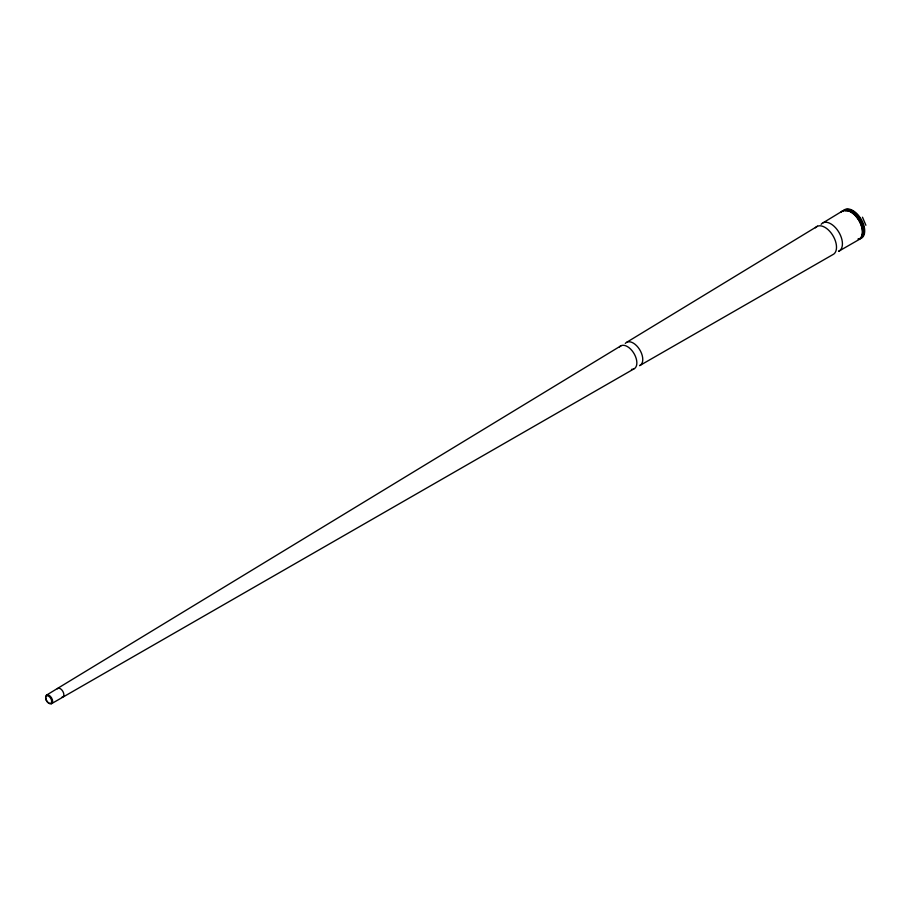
<?xml version="1.0" encoding="UTF-8"?>
<svg xmlns="http://www.w3.org/2000/svg" width="912" height="912" viewBox="0 0 912 912"><rect width="100%" height="100%" fill="white"/><g stroke="black" fill="none" stroke-linecap="round" stroke-linejoin="round"><path stroke-width="1.37" d="M621.22 345.637L46.786 694.967M627.023 342.103L817.46 226.222M823.274 222.688L843.007 210.683M51.448 703.722A4.97 2.839 59.4 0 0 50.228 696.187A4.97 2.839 59.4 0 0 45.668 698.113A4.97 2.839 59.4 0 0 51.448 703.722L633.692 369.041M862.49 217.204L865.91 225.275M845.686 211.014A14.911 8.516 59.4 0 1 859.503 218.983A14.911 8.516 59.4 0 1 861.623 235.809M57.353 688.822A4.97 2.839 59.4 0 1 62.974 691.592A4.97 2.839 59.4 0 1 61.834 697.213M619.487 346.948A13.281 7.592 59.4 0 1 634.49 354.369A13.281 7.592 59.4 0 1 631.457 369.406M821.153 224.295A16.268 9.291 59.4 0 1 838.356 231.386A16.268 9.291 59.4 0 1 838.55 251.347L858.557 239.856A16.564 9.462 59.4 0 0 858.352 219.53A16.564 9.462 59.4 0 0 840.853 212.314M625.29 343.425A13.372 7.638 59.4 0 1 639.426 349.25A13.372 7.638 59.4 0 1 639.586 365.655L832.656 254.733A16.188 9.245 59.4 0 0 832.462 234.874A16.188 9.245 59.4 0 0 815.362 227.818M843.053 211.014A16.564 9.462 59.4 0 1 861.749 220.271A16.564 9.462 59.4 0 1 857.975 239.012M843.007 211.527A16.142 9.223 59.4 0 1 860.062 218.549A16.142 9.223 59.4 0 1 860.267 238.363M843.497 210.877A16.142 9.223 59.4 0 1 859.628 221.491A16.142 9.223 59.4 0 1 858.659 239.309M45.668 698.569A4.275 2.44 59.4 0 0 50.639 703.391A4.275 2.44 59.4 0 0 49.59 696.916A4.275 2.44 59.4 0 0 45.668 698.569"/></g></svg>
